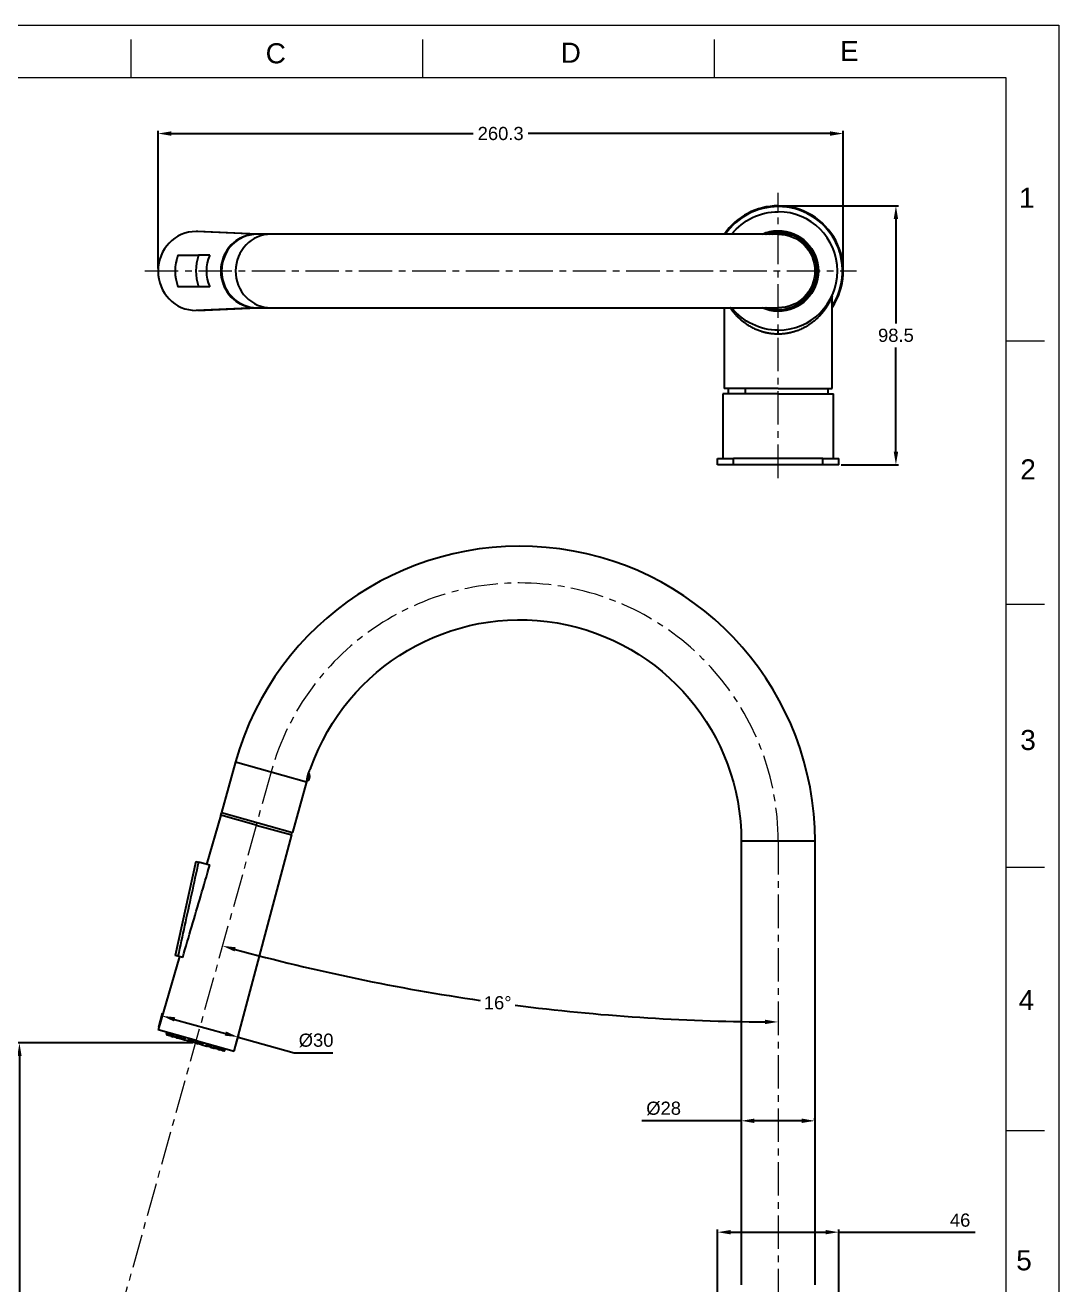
# Model space of a CAD drawing. Header units: millimetres. Extents: x 5775 to 7118, y 2756 to 3596.
# Drawn here: x 5975.9 to 6368.6, y 3117.5 to 3596.2 of the extents above; entities that cross this region are included whole.
import ezdxf

# ---------------------------------------------------------------- set-up
doc = ezdxf.new("R2010")
doc.units = ezdxf.units.MM
doc.linetypes.add('CENTERX2', pattern=[20.32, 12.7, -2.54, 2.54, -2.54])
for name, color, linetype, lineweight in [('CENTER', 1, 'CENTERX2', 15), ('DIM', 3, 'Continuous', 9), ('FORM', 7, 'Continuous', 13)]:
    doc.layers.add(name, color=color, linetype=linetype, lineweight=lineweight)
doc.styles.get("Standard").update_dxf_attribs({"font": 'arial.ttf'})
doc.dimstyles.new('사본 Standard', dxfattribs={"dimtxt": 3, "dimasz": 3, "dimexe": 1, "dimexo": 1, "dimgap": 0.8, "dimtad": 1, "dimdec": 1, "dimdsep": 46, "dimtxsty": 'Standard', "dimcen": 0.09, "dimclrd": 3, "dimclre": 3, "dimclrt": 4, "dimadec": 0, "dimazin": 0, "dimtfac": 1, "dimtdec": 1, "dimtmove": 0, "dimatfit": 3, "dimfxl": 1.25, "dimtolj": 1, "dimtzin": 0, "dimarcsym": 1})
doc.dimstyles.new('사본(2) Standard', dxfattribs={"dimtxt": 3, "dimasz": 3, "dimexe": 1, "dimexo": 1, "dimgap": 0.8, "dimtad": 1, "dimtih": 1, "dimtoh": 1, "dimdec": 1, "dimdsep": 46, "dimtxsty": 'Standard', "dimcen": 0.09, "dimclrd": 3, "dimclre": 3, "dimclrt": 4, "dimadec": 0, "dimazin": 0, "dimtfac": 1, "dimtdec": 1, "dimtmove": 0, "dimatfit": 3, "dimfxl": 1.25, "dimtolj": 1, "dimtzin": 0, "dimarcsym": 1})

# ---------------------------------------------------------------- blocks, each defined once
blk = doc.blocks.new('*D36')
at = {"layer": 'DIM', "color": 3, "linetype": 'ByBlock', "lineweight": -2, "transparency": 16777216}
for p, q in [((6238.93, 3112.09), (6238.93, 3138.49)), ((6243.93, 3137.49), (6279.93, 3137.49)), ((6284.93, 3112.49), (6284.93, 3138.49)), ((6284.93, 3137.49), (6336.75, 3137.49))]:
    blk.add_line(p, q, dxfattribs=at)
at = {"layer": 'DIM', "color": 3, "transparency": 16777216}
for points in [[(6243.93, 3138.32), (6243.93, 3136.65), (6238.93, 3137.49)], [(6279.93, 3138.32), (6279.93, 3136.65), (6284.93, 3137.49)]]:
    blk.add_solid(points, dxfattribs=at)
at = {"layer": 'DIM', "color": 4, "transparency": 16777216, "insert": (6331.07, 3142.04), "char_height": 5, "attachment_point": 5}
blk.add_mtext('\\A1;46', dxfattribs=at)
blk = doc.blocks.new('*D40')
at = {"layer": 'DIM', "color": 3, "linetype": 'ByBlock', "lineweight": -2, "transparency": 16777216}
for p, q in [((6039.54, 3209.39), (5972.7, 3209.39)), ((5973.7, 3204.39), (5973.7, 3104.09)), ((5973.7, 2994.69), (5973.7, 3094.99)), ((6236.48, 2989.69), (5972.7, 2989.69))]:
    blk.add_line(p, q, dxfattribs=at)
at = {"layer": 'DIM', "color": 3, "transparency": 16777216}
for points in [[(5972.86, 3204.39), (5974.53, 3204.39), (5973.7, 3209.39)], [(5972.86, 2994.69), (5974.53, 2994.69), (5973.7, 2989.69)]]:
    blk.add_solid(points, dxfattribs=at)
at = {"layer": 'DIM', "color": 4, "transparency": 16777216, "insert": (5973.7, 3099.54), "char_height": 5, "attachment_point": 5}
blk.add_mtext('\\A1;219.7', dxfattribs=at)
blk = doc.blocks.new('*D44')
at = {"layer": 'DIM', "color": 3, "linetype": 'ByBlock', "lineweight": -2, "transparency": 16777216}
for p, q in [((6262.93, 3527.51), (6307.68, 3527.51)), ((6306.68, 3522.51), (6306.68, 3482.84)), ((6306.68, 3434.06), (6306.68, 3473.74)), ((6285.93, 3429.06), (6307.68, 3429.06))]:
    blk.add_line(p, q, dxfattribs=at)
at = {"layer": 'DIM', "color": 3, "transparency": 16777216}
for points in [[(6305.85, 3522.51), (6307.52, 3522.51), (6306.68, 3527.51)], [(6305.85, 3434.06), (6307.52, 3434.06), (6306.68, 3429.06)]]:
    blk.add_solid(points, dxfattribs=at)
at = {"layer": 'DIM', "color": 4, "transparency": 16777216, "insert": (6306.68, 3478.29), "char_height": 5, "attachment_point": 5}
blk.add_mtext('\\A1;98.5', dxfattribs=at)
blk = doc.blocks.new('*D52')
at = {"layer": 'DIM', "color": 3, "linetype": 'ByBlock', "lineweight": -2, "transparency": 16777216}
for start, end in [(254.76762, 261.70981), (262.69233, 269.6351)]:
    blk.add_arc((6261.93, 4002.47), 785.09, start, end, dxfattribs=at)
at = {"layer": 'DIM', "color": 3, "transparency": 16777216}
for points in [[(6055.44, 3244.16), (6055.88, 3245.77), (6050.84, 3246.29)], [(6256.94, 3218.23), (6256.93, 3216.56), (6261.93, 3217.38)]]:
    blk.add_solid(points, dxfattribs=at)
at = {"layer": 'DIM', "color": 4, "transparency": 16777216, "insert": (6155.4, 3224.64), "char_height": 5, "attachment_point": 5}
blk.add_mtext('\\A1;16°', dxfattribs=at)
blk = doc.blocks.new('*D55')
at = {"layer": 'DIM', "color": 3, "linetype": 'ByBlock', "lineweight": -2, "transparency": 16777216}
for p, q in [((6247.93, 3179.81), (6210.13, 3179.81)), ((6270.93, 3179.81), (6252.93, 3179.81)), ((6275.93, 3180.15), (6275.93, 3180.81))]:
    blk.add_line(p, q, dxfattribs=at)
at = {"layer": 'DIM', "color": 3, "transparency": 16777216}
for points in [[(6252.93, 3180.65), (6252.93, 3178.98), (6247.93, 3179.81)], [(6270.93, 3180.65), (6270.93, 3178.98), (6275.93, 3179.81)]]:
    blk.add_solid(points, dxfattribs=at)
at = {"layer": 'DIM', "color": 4, "transparency": 16777216, "insert": (6218.43, 3188.67), "char_height": 5, "attachment_point": 5}
blk.add_mtext('\\A1;\\P%%C28', dxfattribs=at)
blk = doc.blocks.new('*D57')
at = {"layer": 'DIM', "color": 3, "linetype": 'ByBlock', "lineweight": -2, "transparency": 16777216}
for p, q in [((6026.63, 3215.35), (6028.11, 3220.66)), ((6032.66, 3218.35), (6051.93, 3212.98)), ((6055.53, 3207.28), (6057.01, 3212.59)), ((6056.74, 3211.63), (6078.11, 3205.66)), ((6078.11, 3205.66), (6092.7, 3205.66))]:
    blk.add_line(p, q, dxfattribs=at)
at = {"layer": 'DIM', "color": 3, "transparency": 16777216}
for points in [[(6032.89, 3219.16), (6032.44, 3217.55), (6027.85, 3219.7)], [(6052.15, 3213.78), (6051.7, 3212.17), (6056.74, 3211.63)]]:
    blk.add_solid(points, dxfattribs=at)
at = {"layer": 'DIM', "color": 4, "transparency": 16777216, "insert": (6086.41, 3210.36), "char_height": 5, "attachment_point": 5}
blk.add_mtext('\\A1;%%C30', dxfattribs=at)
blk = doc.blocks.new('*D58')
at = {"layer": 'DIM', "color": 3, "linetype": 'ByBlock', "lineweight": -2, "transparency": 16777216}
for p, q in [((6026.36, 3503.76), (6026.36, 3555.98)), ((6031.36, 3554.98), (6146.05, 3554.98)), ((6281.68, 3554.98), (6167, 3554.98)), ((6286.68, 3503.76), (6286.68, 3555.98))]:
    blk.add_line(p, q, dxfattribs=at)
at = {"layer": 'DIM', "color": 3, "transparency": 16777216}
for points in [[(6031.36, 3555.82), (6031.36, 3554.15), (6026.36, 3554.98)], [(6281.68, 3555.82), (6281.68, 3554.15), (6286.68, 3554.98)]]:
    blk.add_solid(points, dxfattribs=at)
at = {"layer": 'DIM', "color": 4, "transparency": 16777216, "insert": (6156.52, 3554.98), "char_height": 5, "attachment_point": 5}
blk.add_mtext('\\A1;260.3', dxfattribs=at)

msp = doc.modelspace()

# ---------------------------------------------------------------- linework, layer by layer
at = {"extrusion": (-1, -2.22045e-16, 0)}
for p, q in [((6261.93, 3527.51), (6261.93, 3527.21)), ((6063.67, 3516.76), (6040.81, 3517.76)), ((6063.95, 3516.76), (6041.42, 3517.75)), ((6069.31, 3516.76), (6063.93, 3516.76)), ((6261.93, 3516.76), (6069.31, 3516.76)), ((6261.93, 3517.56), (6261.93, 3518.06)), ((6261.93, 3517.01), (6261.93, 3517.41)), ((6046, 3508.76), (6041.73, 3508.76)), ((6276.64, 3501.1), (6276.64, 3504.42)), ((6284.35, 3505.51), (6284.27, 3505.51)), ((6284.35, 3504.7), (6284.35, 3505.51)), ((6050.23, 3502.76), (6050.45, 3502.76)), ((6050.5, 3502.76), (6050.45, 3502.76)), ((6284.27, 3500.01), (6284.35, 3500.01)), ((6284.3, 3500.34), (6284.35, 3500.34)), ((6284.35, 3500.34), (6284.35, 3500.83)), ((6284.35, 3500.01), (6284.35, 3500.34)), ((6046, 3496.76), (6041.73, 3496.76)), ((6282.43, 3458.06), (6282.43, 3493.2)), ((6063.67, 3488.76), (6040.81, 3487.76)), ((6041.42, 3487.78), (6063.95, 3488.76)), ((6063.93, 3488.76), (6069.31, 3488.76)), ((6069.31, 3488.76), (6261.93, 3488.76)), ((6241.43, 3488.76), (6241.43, 3458.06)), ((6261.93, 3487.96), (6261.93, 3487.46)), ((6261.93, 3478.76), (6261.93, 3480.26)), ((6261.93, 3456.06), (6240.93, 3456.06)), ((6240.93, 3456.06), (6240.93, 3431.46)), ((6261.93, 3458.06), (6241.43, 3458.06)), ((6261.93, 3458.06), (6282.43, 3458.06)), ((6261.93, 3456.06), (6282.93, 3456.06)), ((6282.93, 3431.46), (6282.93, 3456.06)), ((6238.93, 3431.46), (6244.93, 3431.46)), ((6238.93, 3429.06), (6238.93, 3431.46)), ((6244.93, 3429.06), (6238.93, 3429.06)), ((6278.93, 3431.46), (6244.93, 3431.46)), ((6244.93, 3429.06), (6244.93, 3431.46)), ((6278.93, 3429.06), (6244.93, 3429.06)), ((6278.93, 3431.46), (6284.93, 3431.46)), ((6278.93, 3429.06), (6278.93, 3431.46)), ((6284.93, 3429.06), (6278.93, 3429.06)), ((6284.93, 3429.06), (6284.93, 3431.46)), ((6055.83, 3316.22), (6050.45, 3296.95)), ((6055.83, 3316.22), (6082.8, 3308.69)), ((6082.8, 3308.69), (6077.42, 3289.42)), ((6082.96, 3309.37), (6083.37, 3309.25)), ((6083.37, 3309.25), (6083.74, 3310.58)), ((6083.74, 3309.46), (6084.06, 3310.61)), ((6050.18, 3295.99), (6044.72, 3277.27)), ((6063.67, 3292.22), (6050.18, 3295.99)), ((6050.23, 3295.98), (6050.5, 3296.94)), ((6050.45, 3296.95), (6077.42, 3289.42)), ((6063.67, 3292.22), (6077.15, 3288.46)), ((6077.1, 3288.47), (6077.37, 3289.44)), ((6055.26, 3206.32), (6077.15, 3288.46)), ((6247.93, 3286.07), (6247.93, 3117.49)), ((6275.93, 3286.07), (6247.93, 3286.07)), ((6275.93, 3286.07), (6275.93, 3117.49)), ((6040.76, 3278.37), (6032.82, 3242.69)), ((6040.76, 3278.37), (6041.73, 3278.1)), ((6046, 3276.91), (6041.73, 3278.1)), ((6034.49, 3242.23), (6026.36, 3214.39)), ((6033.92, 3242.39), (6032.82, 3242.69)), ((6035.73, 3241.88), (6033.92, 3242.39)), ((6040.81, 3210.35), (6026.36, 3214.39)), ((6029.69, 3213.46), (6029.5, 3212.79)), ((6030.11, 3212.62), (6029.5, 3212.79)), ((6030.32, 3212.25), (6029.71, 3212.42)), ((6030.3, 3213.29), (6030.11, 3212.62)), ((6031.47, 3212.24), (6030.11, 3212.62)), ((6031.29, 3211.98), (6030.32, 3212.25)), ((6031.29, 3211.98), (6031.76, 3211.84)), ((6031.65, 3212.91), (6031.47, 3212.24)), ((6031.47, 3212.24), (6031.86, 3212.13)), ((6032.05, 3212.8), (6031.86, 3212.13)), ((6033.53, 3211.66), (6031.86, 3212.13)), ((6033.71, 3212.34), (6033.53, 3211.66)), ((6033.89, 3211.56), (6034.08, 3212.24)), ((6034.74, 3212.05), (6034.56, 3211.37)), ((6033.26, 3211.42), (6032.07, 3211.76)), ((6033.26, 3211.42), (6033.52, 3211.35)), ((6034.76, 3211), (6033.52, 3211.35)), ((6033.53, 3211.66), (6033.89, 3211.56)), ((6036.44, 3210.85), (6034.56, 3211.37)), ((6036.11, 3210.63), (6034.76, 3211)), ((6036.11, 3210.63), (6036.21, 3210.6)), ((6038.06, 3210.08), (6036.21, 3210.6)), ((6036.63, 3211.52), (6036.44, 3210.85)), ((6036.44, 3210.85), (6036.58, 3210.81)), ((6036.58, 3210.81), (6036.77, 3211.48)), ((6038.04, 3211.13), (6037.86, 3210.45)), ((6039.86, 3209.89), (6037.86, 3210.45)), ((6039.5, 3209.68), (6038.06, 3210.08)), ((6039.5, 3209.68), (6039.51, 3209.68)), ((6040.54, 3209.39), (6039.51, 3209.68)), ((6040.05, 3210.57), (6039.86, 3209.89)), ((6039.86, 3209.89), (6039.88, 3209.89)), ((6039.88, 3209.89), (6040.07, 3210.56)), ((6040.81, 3210.35), (6040.54, 3209.39)), ((6040.54, 3209.39), (6041.58, 3209.1)), ((6040.81, 3210.35), (6055.26, 3206.32)), ((6041.56, 3210.15), (6041.37, 3209.47)), ((6041.37, 3209.47), (6041.38, 3209.47)), ((6041.38, 3209.47), (6041.57, 3210.14)), ((6043.39, 3208.91), (6041.38, 3209.47)), ((6041.58, 3209.1), (6041.59, 3209.1)), ((6043.02, 3208.7), (6041.59, 3209.1)), ((6043.02, 3208.7), (6044.88, 3208.18)), ((6043.39, 3208.91), (6043.58, 3209.58)), ((6044.86, 3209.23), (6044.67, 3208.55)), ((6044.67, 3208.55), (6044.8, 3208.51)), ((6044.8, 3208.51), (6044.99, 3209.19)), ((6046.69, 3207.99), (6044.8, 3208.51)), ((6044.88, 3208.18), (6044.97, 3208.15)), ((6046.32, 3207.78), (6044.97, 3208.15)), ((6046.32, 3207.78), (6047.57, 3207.43)), ((6046.69, 3207.99), (6046.88, 3208.66)), ((6047.55, 3208.47), (6047.36, 3207.8)), ((6047.36, 3207.8), (6047.72, 3207.7)), ((6047.57, 3207.43), (6047.83, 3207.36)), ((6047.72, 3207.7), (6047.91, 3208.37)), ((6049.38, 3207.24), (6047.72, 3207.7)), ((6049.01, 3207.03), (6047.83, 3207.36)), ((6049.38, 3207.24), (6049.57, 3207.91)), ((6049.38, 3207.24), (6049.78, 3207.12)), ((6049.78, 3207.12), (6049.97, 3207.8)), ((6051.14, 3206.75), (6051.33, 3207.42)), ((6051.75, 3206.57), (6051.94, 3207.25)), ((6049.32, 3206.94), (6049.8, 3206.81)), ((6051.14, 3206.75), (6049.78, 3207.12)), ((6050.77, 3206.54), (6049.8, 3206.81)), ((6050.77, 3206.54), (6051.38, 3206.37)), ((6051.14, 3206.75), (6051.75, 3206.57))]:
    msp.add_line(p, q, dxfattribs=at)
for centre, radius, start, end in [((6261.93, 3502.76), 24.75, 90, 145.5525), ((6261.93, 3502.76), 24.45, 90, 145.0687), ((6261.93, 3502.76), 24.75, 325.9238, 90), ((6261.93, 3502.76), 24.45, 326.9784, 90), ((6261.93, 3502.76), 22.5, 270, 90), ((6261.93, 3502.76), 14.65, 2.505, 90), ((6262.58, 3502.5), 14.25, 83.209, 90.4683), ((6261.93, 3502.76), 14.65, 270, 357.495), ((6261.42, 3457.2), 18.51, 177.3377, 183.5319), ((6262.44, 3457.2), 18.51, 356.4681, 2.6623), ((6163.82, 3286.07), 112.12, 0, 164.4027), ((6163.82, 3286.07), 84.12, 164.0621, 164.4027), ((6083.45, 3309.54), 0.3, 254.4027, 344.4027), ((6083.77, 3310.69), 0.3, 344.4027, 15.2225), ((6029.79, 3212.71), 0.3, 164.4027, 254.4027), ((6030.4, 3212.53), 0.3, 164.4027, 254.4027), ((6032.15, 3212.04), 0.3, 164.4027, 254.4027), ((6031.84, 3212.13), 0.3, 254.4027, 287.008), ((6033.6, 3211.64), 0.3, 254.4027, 344.4027), ((6034.84, 3211.29), 0.3, 164.4027, 254.4027), ((6036.29, 3210.89), 0.3, 254.4027, 344.4027), ((6038.14, 3210.37), 0.3, 164.4027, 254.4027), ((6039.59, 3209.97), 0.3, 254.4027, 344.4027), ((6041.66, 3209.39), 0.3, 164.4027, 254.4027), ((6043.1, 3208.99), 0.3, 254.4027, 344.4027), ((6044.96, 3208.47), 0.3, 164.4027, 254.4027), ((6046.4, 3208.07), 0.3, 254.4027, 344.4027), ((6047.65, 3207.72), 0.3, 164.4027, 254.4027), ((6049.09, 3207.32), 0.3, 254.4027, 344.4027), ((6049.4, 3207.23), 0.3, 221.7974, 254.4027), ((6050.85, 3206.83), 0.3, 254.4027, 344.4027), ((6051.46, 3206.66), 0.3, 254.4027, 344.4027)]:
    msp.add_arc(centre, radius, start, end)
at = {"extrusion": (0, 0, -1)}
for centre, radius, start, end in [((-6261.93, 3502.76), 22.5, 38.4778, 90), ((-6261.93, 3502.76), 15.3, 66.2091, 90), ((-6261.93, 3502.76), 14.8, 71.0747, 90), ((-6261.93, 3502.76), 14.65, 72.8663, 90), ((-6261.93, 3509.26), 8.25, 65.3792, 76.5651), ((-6261.93, 3509.26), 7.75, 75.4059, 90), ((-6261.93, 3502.76), 15.3, 90, 270), ((-6261.93, 3502.76), 14.8, 90, 270), ((-6261.93, 3509.26), 7.75, 90, 111.5831), ((-6261.93, 3502.76), 14, 90, 180), ((-6261.93, 3509.26), 8.25, 103.4348, 126.9699), ((-6261.93, 3502.76), 14, 180, 270), ((-6261.93, 3502.76), 22.5, 270, 321.5222), ((-6261.93, 3502.76), 15.3, 270, 293.7909), ((-6261.93, 3502.76), 14.8, 270, 288.9253), ((-6261.93, 3502.76), 14.65, 270, 287.1337), ((-6163.82, 3286.07), 84.12, 19.3462, 180)]:
    msp.add_arc(centre, radius, start, end, dxfattribs=at)
for centre, major_axis, ratio, start_param, end_param in [((6040.81, 3502.76), (0, -15), 0.963175, 3.141593, 6.283185), ((6040.81, 3502.76), (0, 15), 0.963175, 6.241019, 6.283185), ((6063.67, 3502.76), (0, -14), 0.963175, 3.141593, 6.283185), ((6063.67, 3502.76), (0, 13.95), 0.963175, 0.170235, 1.570796), ((6063.93, 3502.76), (0, 14), 0.963175, 0, 1.570796), ((6063.93, 3502.76), (0, 13.95), 0.963175, 0, 1.570796), ((6069.31, 3502.76), (0, 14), 0.963175, 0, 1.570796), ((6048.61, 3502.76), (0, -16.39), 0.963175, 4.337636, 5.087142), ((6058.42, 3502.76), (0, 18.34), 0.963175, 1.237558, 1.904035), ((6058.42, 3502.76), (0, 14.23), 0.963175, 1.135519, 2.006074), ((6063.67, 3502.76), (0, -13.95), 0.963175, 4.712389, 6.11295), ((6063.93, 3502.76), (0, 14), 0.963175, 1.570796, 3.141593), ((6063.93, 3502.76), (0, -13.95), 0.963175, 4.712389, 6.091794), ((6069.31, 3502.76), (0, 14), 0.963175, 1.570796, 3.141593), ((6261.6, 3457.2), (0, 18.51), 0.66106, 1.52433, 1.632439), ((6083.77, 3310.69), (0.289, 0.079), 0.353543, 4.504517, 6.283185), ((6083.77, 3310.69), (0.289, -0.081), 0.402816, 4.712393, 6.283185), ((6031.37, 3212.26), (0.081, 0.289), 0.34202, 3.141593, 4.712389), ((6033.34, 3211.71), (0.081, 0.289), 0.642788, 3.141593, 4.712389), ((6036.19, 3210.92), (0.081, 0.289), 0.866025, 3.141593, 4.712389), ((6039.58, 3209.97), (0.081, 0.289), 0.984808, 3.141593, 4.712389), ((6041.67, 3209.39), (-0.081, -0.289), 0.984808, 4.712389, 6.283185), ((6045.05, 3208.44), (-0.081, -0.289), 0.866025, 4.712389, 6.283185), ((6047.91, 3207.65), (-0.081, -0.289), 0.642788, 4.712389, 6.283185), ((6049.88, 3207.1), (-0.081, -0.289), 0.34202, 4.712389, 6.283185)]:
    msp.add_ellipse(centre, major_axis=major_axis, ratio=ratio, start_param=start_param, end_param=end_param)
for points in [[(6033.92, 3508.76), (6034.75, 3508.76), (6036.44, 3508.76), (6039.05, 3508.76), (6040.83, 3508.76), (6041.73, 3508.76)], [(6276.58, 3501.92), (6276.58, 3501.96), (6276.58, 3502.02), (6276.57, 3502.09), (6276.57, 3502.12)], [(6041.73, 3496.76), (6040.83, 3496.76), (6039.05, 3496.76), (6036.44, 3496.76), (6034.75, 3496.76), (6033.92, 3496.76)], [(6041.73, 3278.1), (6040.83, 3273.99), (6039.05, 3265.87), (6036.44, 3253.96), (6034.75, 3246.22), (6033.92, 3242.39)], [(6035.73, 3241.88), (6036.88, 3245.81), (6039.18, 3253.65), (6042.6, 3265.32), (6044.87, 3273.06), (6046, 3276.91)]]:
    msp.add_open_spline(points, degree=3)
for points, knots in [([(6276.62, 3504.57), (6276.62, 3504.58), (6276.62, 3504.6), (6276.61, 3504.66), (6276.61, 3504.71), (6276.6, 3504.78), (6276.59, 3504.8), (6276.59, 3504.83), (6276.59, 3504.85), (6276.58, 3504.87), (6276.58, 3504.88), (6276.58, 3504.93), (6276.57, 3504.96), (6276.56, 3505.03), (6276.56, 3505.06), (6276.55, 3505.09), (6276.55, 3505.1), (6276.55, 3505.11), (6276.55, 3505.11), (6276.54, 3505.13), (6276.54, 3505.14), (6276.54, 3505.16), (6276.54, 3505.17), (6276.54, 3505.18), (6276.54, 3505.18), (6276.54, 3505.18)], [0, 0, 0, 0, 0.036302, 0.036302, 0.181801, 0.181801, 0.25455, 0.25455, 0.290925, 0.290925, 0.3273, 0.3273, 0.472799, 0.472799, 0.618298, 0.618298, 0.654673, 0.654673, 0.691047, 0.691047, 0.763797, 0.763797, 0.909296, 0.909296, 1, 1, 1, 1]), ([(6276.79, 3504.74), (6276.79, 3504.75), (6276.78, 3504.77), (6276.76, 3504.79), (6276.75, 3504.8), (6276.73, 3504.82), (6276.72, 3504.82), (6276.71, 3504.82), (6276.71, 3504.82), (6276.71, 3504.82), (6276.7, 3504.81), (6276.7, 3504.81), (6276.7, 3504.81), (6276.69, 3504.81), (6276.69, 3504.81), (6276.69, 3504.81), (6276.68, 3504.8), (6276.68, 3504.8), (6276.67, 3504.8), (6276.67, 3504.79), (6276.66, 3504.78), (6276.65, 3504.78), (6276.65, 3504.77), (6276.64, 3504.76), (6276.64, 3504.75)], [0, 0, 0, 0, 0.110423, 0.198055, 0.30172, 0.421052, 0.555629, 0.563609, 0.573903, 0.586508, 0.601416, 0.61862, 0.638111, 0.659881, 0.683918, 0.710212, 0.738749, 0.769515, 0.802495, 0.837673, 0.875032, 0.914553, 0.956216, 1, 1, 1, 1]), ([(6276.57, 3502.12), (6276.58, 3502.23), (6276.58, 3502.33), (6276.58, 3502.55), (6276.58, 3502.65), (6276.58, 3502.79), (6276.58, 3502.82), (6276.58, 3502.87), (6276.58, 3502.95), (6276.58, 3503.03), (6276.58, 3503.2), (6276.58, 3503.3), (6276.57, 3503.4)], [0, 0, 0, 0, 0.25, 0.25, 0.5, 0.5, 0.5625, 0.5625, 0.625, 0.75, 0.75, 1, 1, 1, 1]), ([(6276.57, 3500.53), (6276.57, 3500.53), (6276.57, 3500.54), (6276.57, 3500.54), (6276.57, 3500.56), (6276.57, 3500.58), (6276.57, 3500.6), (6276.58, 3500.6), (6276.58, 3500.61), (6276.58, 3500.61), (6276.58, 3500.63), (6276.58, 3500.64), (6276.59, 3500.67), (6276.59, 3500.7), (6276.6, 3500.76), (6276.6, 3500.79), (6276.61, 3500.86), (6276.62, 3500.9), (6276.62, 3500.97), (6276.63, 3500.99), (6276.63, 3501.03), (6276.64, 3501.06), (6276.64, 3501.08)], [0, 0, 0, 0, 0.021112, 0.160953, 0.160953, 0.300794, 0.300794, 0.335755, 0.335755, 0.370715, 0.370715, 0.440635, 0.440635, 0.580477, 0.580477, 0.720318, 0.720318, 0.860159, 0.860159, 0.930079, 0.930079, 1, 1, 1, 1]), ([(6276.61, 3502.63), (6276.61, 3502.62), (6276.61, 3502.53), (6276.6, 3502.45), (6276.6, 3502.33), (6276.6, 3502.29), (6276.6, 3502.22), (6276.59, 3502.18), (6276.59, 3502.07), (6276.59, 3501.99), (6276.58, 3501.92)], [0, 0, 0, 0, 0.037227, 0.358151, 0.358151, 0.518614, 0.518614, 0.679076, 0.679076, 1, 1, 1, 1]), ([(6276.64, 3501.08), (6276.63, 3501.21), (6276.61, 3501.34), (6276.6, 3501.55), (6276.6, 3501.63), (6276.59, 3501.77), (6276.59, 3501.85), (6276.58, 3501.92)], [0, 0, 0, 0, 0.5, 0.5, 0.75, 0.75, 1, 1, 1, 1]), ([(6282.43, 3493.17), (6282.43, 3493.17), (6282.43, 3493.17), (6282.42, 3493.14), (6282.38, 3493.04), (6282.32, 3492.89), (6282.24, 3492.72), (6282.16, 3492.52), (6282.06, 3492.3), (6281.94, 3492.03), (6281.79, 3491.71), (6281.61, 3491.35), (6281.4, 3490.94), (6281.21, 3490.59), (6281.06, 3490.33), (6280.97, 3490.16), (6280.87, 3489.99), (6280.76, 3489.8), (6280.64, 3489.6), (6280.5, 3489.39), (6280.36, 3489.17), (6280.21, 3488.93), (6280.04, 3488.68), (6279.87, 3488.42), (6279.71, 3488.19), (6279.57, 3488), (6279.46, 3487.85), (6279.34, 3487.7), (6279.23, 3487.55), (6279.11, 3487.4), (6278.99, 3487.25), (6278.87, 3487.09), (6278.75, 3486.94), (6278.62, 3486.79), (6278.51, 3486.65), (6278.39, 3486.51), (6278.29, 3486.39), (6278.18, 3486.26), (6278.07, 3486.14), (6277.95, 3486.02), (6277.84, 3485.89), (6277.73, 3485.77), (6277.61, 3485.65), (6277.49, 3485.52), (6277.37, 3485.4), (6277.25, 3485.28), (6277.13, 3485.16), (6276.96, 3484.98), (6276.73, 3484.76), (6276.44, 3484.49), (6276.15, 3484.23), (6275.86, 3483.98), (6275.56, 3483.74), (6275.27, 3483.5), (6274.98, 3483.27), (6274.68, 3483.04), (6274.39, 3482.83), (6274.09, 3482.62), (6273.8, 3482.42), (6273.5, 3482.22), (6273.05, 3481.93), (6272.43, 3481.56), (6271.61, 3481.12), (6270.79, 3480.72), (6269.96, 3480.36), (6269.12, 3480.03), (6268.52, 3479.83), (6268.17, 3479.71), (6268.06, 3479.68), (6267.95, 3479.65), (6267.84, 3479.62), (6267.74, 3479.59), (6267.63, 3479.55), (6267.52, 3479.52), (6267.42, 3479.5), (6267.31, 3479.47), (6267.2, 3479.44), (6267.09, 3479.41), (6266.98, 3479.38), (6266.88, 3479.36), (6266.77, 3479.33), (6266.66, 3479.3), (6266.55, 3479.28), (6266.44, 3479.26), (6266.33, 3479.23), (6266.23, 3479.21), (6266.12, 3479.19), (6266.01, 3479.16), (6265.9, 3479.14), (6265.79, 3479.12), (6265.68, 3479.1), (6265.57, 3479.08), (6265.46, 3479.06), (6265.35, 3479.05), (6265.24, 3479.03), (6265.13, 3479.01), (6265.02, 3478.99), (6264.91, 3478.98), (6264.8, 3478.96), (6264.69, 3478.95), (6264.58, 3478.93), (6264.47, 3478.92), (6264.36, 3478.91), (6264.25, 3478.89), (6264.14, 3478.88), (6264.03, 3478.87), (6263.92, 3478.86), (6263.81, 3478.85), (6263.7, 3478.84), (6263.59, 3478.83), (6263.48, 3478.82), (6263.37, 3478.81), (6263.26, 3478.81), (6263.15, 3478.8), (6263.04, 3478.79), (6262.93, 3478.79), (6262.82, 3478.78), (6262.71, 3478.78), (6262.6, 3478.77), (6262.49, 3478.77), (6262.38, 3478.77), (6262.27, 3478.77), (6262.16, 3478.77), (6262.04, 3478.76), (6261.97, 3478.76), (6261.93, 3478.76)], [0, 0, 0, 0, 0.004736, 0.024105, 0.043877, 0.064177, 0.079858, 0.096239, 0.113359, 0.131249, 0.151084, 0.172499, 0.195517, 0.220154, 0.228041, 0.236459, 0.24541, 0.254894, 0.264911, 0.275461, 0.286544, 0.298161, 0.310312, 0.322997, 0.336216, 0.343566, 0.350916, 0.358267, 0.365618, 0.37297, 0.380322, 0.387674, 0.395027, 0.40238, 0.409734, 0.415815, 0.421899, 0.427986, 0.434076, 0.440169, 0.446266, 0.452366, 0.458469, 0.464576, 0.470686, 0.476799, 0.482916, 0.489036, 0.502956, 0.516636, 0.530078, 0.543281, 0.556247, 0.568976, 0.581469, 0.593726, 0.605749, 0.617539, 0.629095, 0.64042, 0.651514, 0.680873, 0.709533, 0.737519, 0.764856, 0.791572, 0.817697, 0.820951, 0.824199, 0.827442, 0.83068, 0.833913, 0.837141, 0.840364, 0.843582, 0.846795, 0.850003, 0.853207, 0.856406, 0.859601, 0.862791, 0.865977, 0.869158, 0.872336, 0.875509, 0.878679, 0.881844, 0.885005, 0.888163, 0.891317, 0.894467, 0.897614, 0.900757, 0.903897, 0.907034, 0.910167, 0.913297, 0.916424, 0.919548, 0.92267, 0.925788, 0.928904, 0.932017, 0.935127, 0.938235, 0.941341, 0.944444, 0.947545, 0.950643, 0.95374, 0.956835, 0.959928, 0.963019, 0.966108, 0.969196, 0.972282, 0.975366, 0.978449, 0.981531, 0.984612, 0.987692, 0.99077, 0.993848, 0.996924, 1, 1, 1, 1]), ([(6282.43, 3493.16), (6282.43, 3493.25), (6282.45, 3493.44), (6282.5, 3493.64), (6282.55, 3493.74), (6282.55, 3493.75)], [0, 0, 0, 0, 0.454143, 0.936101, 1, 1, 1, 1]), ([(6261.93, 3478.76), (6261.91, 3478.76), (6261.87, 3478.76), (6261.82, 3478.76), (6261.76, 3478.77), (6261.7, 3478.77), (6261.64, 3478.77), (6261.58, 3478.77), (6261.52, 3478.77), (6261.46, 3478.77), (6261.4, 3478.77), (6261.34, 3478.77), (6261.28, 3478.77), (6261.22, 3478.78), (6261.16, 3478.78), (6261.1, 3478.78), (6261.04, 3478.78), (6260.98, 3478.79), (6260.92, 3478.79), (6260.86, 3478.79), (6260.8, 3478.8), (6260.74, 3478.8), (6260.68, 3478.8), (6260.62, 3478.81), (6260.56, 3478.81), (6260.5, 3478.81), (6260.44, 3478.82), (6260.38, 3478.82), (6260.32, 3478.83), (6260.26, 3478.83), (6260.2, 3478.84), (6260.14, 3478.84), (6260.08, 3478.85), (6260.02, 3478.85), (6259.97, 3478.86), (6259.91, 3478.86), (6259.85, 3478.87), (6259.79, 3478.88), (6259.73, 3478.88), (6259.67, 3478.89), (6259.61, 3478.89), (6259.55, 3478.9), (6259.49, 3478.91), (6259.43, 3478.92), (6259.37, 3478.92), (6259.31, 3478.93), (6259.25, 3478.94), (6259.19, 3478.95), (6259.13, 3478.95), (6259.07, 3478.96), (6259.01, 3478.97), (6258.95, 3478.98), (6258.89, 3478.99), (6258.83, 3479), (6258.77, 3479), (6258.72, 3479.01), (6258.66, 3479.02), (6258.6, 3479.03), (6258.54, 3479.04), (6258.48, 3479.05), (6258.42, 3479.06), (6258.36, 3479.07), (6258.3, 3479.08), (6258.24, 3479.09), (6258.18, 3479.1), (6258.12, 3479.11), (6258.06, 3479.13), (6258.01, 3479.14), (6257.95, 3479.15), (6257.89, 3479.16), (6257.83, 3479.17), (6257.77, 3479.18), (6257.71, 3479.2), (6257.65, 3479.21), (6257.59, 3479.22), (6257.53, 3479.23), (6257.47, 3479.25), (6257.42, 3479.26), (6257.36, 3479.27), (6257.3, 3479.28), (6257.24, 3479.3), (6257.18, 3479.31), (6257.12, 3479.33), (6257.06, 3479.34), (6257.01, 3479.35), (6256.95, 3479.37), (6256.89, 3479.38), (6256.83, 3479.4), (6256.77, 3479.41), (6256.71, 3479.43), (6256.65, 3479.44), (6256.6, 3479.46), (6256.54, 3479.47), (6256.48, 3479.49), (6256.42, 3479.5), (6256.36, 3479.52), (6256.31, 3479.54), (6256.25, 3479.55), (6256.19, 3479.57), (6256.13, 3479.59), (6256.07, 3479.6), (6256.01, 3479.62), (6255.96, 3479.64), (6255.9, 3479.65), (6255.84, 3479.67), (6255.78, 3479.69), (6255.73, 3479.71), (6255.67, 3479.73), (6255.39, 3479.81), (6254.89, 3479.98), (6254.17, 3480.25), (6253.46, 3480.55), (6252.76, 3480.88), (6252.06, 3481.23), (6251.37, 3481.61), (6250.59, 3482.08), (6249.71, 3482.66), (6248.75, 3483.37), (6247.8, 3484.15), (6247.08, 3484.81), (6246.58, 3485.31), (6246.27, 3485.64), (6245.94, 3485.99), (6245.61, 3486.36), (6245.34, 3486.67), (6245.13, 3486.92), (6244.99, 3487.1), (6244.85, 3487.28), (6244.71, 3487.46), (6244.57, 3487.64), (6244.44, 3487.81), (6244.31, 3487.99), (6244.18, 3488.17), (6244.07, 3488.33), (6243.97, 3488.47), (6243.89, 3488.59), (6243.82, 3488.69), (6243.78, 3488.75), (6243.77, 3488.77)], [0, 0, 0, 0, 0.002396, 0.004791, 0.007188, 0.009584, 0.011981, 0.014379, 0.016777, 0.019175, 0.021574, 0.023974, 0.026374, 0.028774, 0.031175, 0.033577, 0.035979, 0.038382, 0.040786, 0.04319, 0.045595, 0.048001, 0.050407, 0.052814, 0.055222, 0.057631, 0.060041, 0.062451, 0.064862, 0.067274, 0.069687, 0.072101, 0.074516, 0.076932, 0.079348, 0.081766, 0.084185, 0.086604, 0.089025, 0.091447, 0.09387, 0.096294, 0.098719, 0.101145, 0.103572, 0.106001, 0.108431, 0.110862, 0.113294, 0.115727, 0.118162, 0.120598, 0.123035, 0.125474, 0.127914, 0.130355, 0.132798, 0.135242, 0.137687, 0.140134, 0.142583, 0.145032, 0.147484, 0.149937, 0.152391, 0.154847, 0.157304, 0.159764, 0.162224, 0.164686, 0.16715, 0.169616, 0.172083, 0.174552, 0.177023, 0.179495, 0.181969, 0.184445, 0.186923, 0.189402, 0.191883, 0.194366, 0.196851, 0.199338, 0.201827, 0.204317, 0.20681, 0.209304, 0.211801, 0.214299, 0.216799, 0.219302, 0.221806, 0.224313, 0.226821, 0.229332, 0.231844, 0.234359, 0.236876, 0.239395, 0.241916, 0.24444, 0.246965, 0.249493, 0.252023, 0.254555, 0.25709, 0.259627, 0.262166, 0.294156, 0.326776, 0.360052, 0.39401, 0.428675, 0.464068, 0.500212, 0.553562, 0.610324, 0.670543, 0.734254, 0.756057, 0.779347, 0.804125, 0.830389, 0.858143, 0.870609, 0.883079, 0.895554, 0.908032, 0.920515, 0.933002, 0.945493, 0.957987, 0.970486, 0.978906, 0.987214, 0.99541, 1, 1, 1, 1]), ([(6082.93, 3309.17), (6082.93, 3309.17), (6082.93, 3309.18), (6082.94, 3309.21), (6082.94, 3309.25), (6082.94, 3309.28), (6082.95, 3309.29), (6082.95, 3309.3), (6082.95, 3309.31), (6082.95, 3309.33), (6082.95, 3309.35), (6082.96, 3309.39), (6082.97, 3309.46), (6082.98, 3309.55), (6082.99, 3309.62), (6082.99, 3309.64), (6083, 3309.69), (6083, 3309.71), (6083.01, 3309.79), (6083.03, 3309.9), (6083.06, 3310.08), (6083.08, 3310.21), (6083.1, 3310.31), (6083.11, 3310.35), (6083.12, 3310.42), (6083.13, 3310.45), (6083.15, 3310.56), (6083.18, 3310.7), (6083.22, 3310.85), (6083.25, 3310.96), (6083.26, 3311), (6083.27, 3311.06), (6083.28, 3311.08), (6083.29, 3311.12), (6083.32, 3311.22), (6083.37, 3311.39), (6083.44, 3311.63), (6083.49, 3311.78), (6083.52, 3311.88), (6083.53, 3311.9), (6083.54, 3311.94), (6083.56, 3312), (6083.58, 3312.05), (6083.62, 3312.17), (6083.68, 3312.31), (6083.74, 3312.46), (6083.77, 3312.55), (6083.78, 3312.56), (6083.8, 3312.6), (6083.8, 3312.62), (6083.82, 3312.67), (6083.84, 3312.7), (6083.88, 3312.8), (6083.94, 3312.93), (6083.99, 3313.05), (6084.03, 3313.14), (6084.05, 3313.18), (6084.07, 3313.22), (6084.09, 3313.25), (6084.09, 3313.26), (6084.13, 3313.33), (6084.18, 3313.43), (6084.24, 3313.56), (6084.28, 3313.63), (6084.31, 3313.69), (6084.32, 3313.7), (6084.34, 3313.73), (6084.35, 3313.75), (6084.37, 3313.79), (6084.4, 3313.84), (6084.42, 3313.88), (6084.43, 3313.9), (6084.43, 3313.91), (6084.44, 3313.92), (6084.44, 3313.92), (6084.45, 3313.93), (6084.45, 3313.94), (6084.45, 3313.94)], [0, 0, 0, 0, 0.03125, 0.0625, 0.09375, 0.09375, 0.101563, 0.101563, 0.109375, 0.109375, 0.125, 0.125, 0.15625, 0.1875, 0.1875, 0.203125, 0.203125, 0.21875, 0.21875, 0.25, 0.28125, 0.3125, 0.3125, 0.328125, 0.328125, 0.34375, 0.34375, 0.375, 0.40625, 0.40625, 0.421875, 0.421875, 0.429688, 0.429688, 0.4375, 0.46875, 0.5, 0.53125, 0.53125, 0.539063, 0.539063, 0.546875, 0.5625, 0.5625, 0.59375, 0.625, 0.625, 0.632813, 0.632813, 0.640625, 0.640625, 0.65625, 0.65625, 0.6875, 0.71875, 0.71875, 0.734375, 0.742188, 0.742188, 0.75, 0.75, 0.78125, 0.8125, 0.84375, 0.84375, 0.859375, 0.859375, 0.875, 0.875, 0.90625, 0.9375, 0.9375, 0.953125, 0.953125, 0.96875, 0.96875, 1, 1, 1, 1]), ([(6083.74, 3310.58), (6083.74, 3310.58), (6083.73, 3310.6), (6083.73, 3310.63), (6083.72, 3310.65), (6083.72, 3310.68), (6083.71, 3310.71), (6083.71, 3310.73), (6083.7, 3310.76), (6083.69, 3310.79), (6083.69, 3310.82), (6083.68, 3310.85), (6083.68, 3310.88), (6083.67, 3310.91), (6083.66, 3310.94), (6083.66, 3310.98), (6083.65, 3311.01), (6083.64, 3311.04), (6083.63, 3311.08), (6083.63, 3311.11), (6083.62, 3311.14), (6083.61, 3311.18), (6083.6, 3311.25), (6083.58, 3311.35), (6083.55, 3311.48), (6083.52, 3311.61), (6083.5, 3311.71), (6083.49, 3311.76), (6083.49, 3311.77)], [0, 0, 0, 0, 0.021951, 0.04429, 0.067018, 0.090133, 0.113637, 0.137529, 0.161809, 0.186477, 0.211534, 0.23698, 0.262814, 0.289037, 0.315648, 0.342648, 0.370037, 0.397815, 0.425982, 0.454537, 0.483481, 0.512815, 0.542537, 0.651605, 0.760751, 0.869973, 0.979273, 1, 1, 1, 1]), ([(6083.49, 3311.76), (6083.49, 3311.75), (6083.51, 3311.67), (6083.53, 3311.56), (6083.56, 3311.43), (6083.58, 3311.34), (6083.59, 3311.27), (6083.61, 3311.2), (6083.62, 3311.13), (6083.64, 3311.07), (6083.65, 3311.01), (6083.66, 3310.95), (6083.67, 3310.89), (6083.69, 3310.83), (6083.7, 3310.78), (6083.71, 3310.72), (6083.72, 3310.67), (6083.73, 3310.62), (6083.74, 3310.59), (6083.74, 3310.58)], [0, 0, 0, 0, 0.024048, 0.201171, 0.27937, 0.349978, 0.412996, 0.468424, 0.523445, 0.577126, 0.629467, 0.680468, 0.730131, 0.778454, 0.825439, 0.871085, 0.915394, 0.958365, 1, 1, 1, 1]), ([(6084.06, 3310.77), (6084.03, 3310.9), (6083.95, 3311.17), (6083.83, 3311.61), (6083.74, 3311.97), (6083.68, 3312.18), (6083.66, 3312.25)], [0, 0, 0, 0, 0.282189, 0.564379, 0.846568, 1, 1, 1, 1])]:
    msp.add_open_spline(points, degree=3, knots=knots)
at = {"layer": 'CENTER'}
for p, q in [((6261.93, 3424.06), (6261.93, 3532.51)), ((6021.36, 3502.76), (6291.68, 3502.76))]:
    msp.add_line(p, q, dxfattribs=at)
at = {"layer": 'CENTER', "extrusion": (-1, -2.22045e-16, 0)}
for p, q in [((6069.31, 3312.45), (5979.21, 2989.69)), ((6261.93, 3286.07), (6261.93, 2873.86))]:
    msp.add_line(p, q, dxfattribs=at)
at = {"layer": 'CENTER'}
msp.add_arc((6163.82, 3286.07), 98.12, 0, 164.4027, dxfattribs=at)
at = {"layer": 'FORM', "color": 7, "linetype": 'Continuous'}
for p, q in [((5774.56, 3596.17), (6368.56, 3596.17)), ((6368.56, 3596.17), (6368.56, 2756.17)), ((6016.16, 3576.17), (6016.16, 3590.7)), ((6126.96, 3576.17), (6126.96, 3590.7)), ((6237.76, 3576.17), (6237.76, 3590.7)), ((6348.56, 3576.17), (5794.56, 3576.17)), ((6348.56, 2776.17), (6348.56, 3576.17)), ((6348.56, 3476.17), (6363.1, 3476.17)), ((6348.56, 3376.17), (6363.1, 3376.17)), ((6348.56, 3276.17), (6363.1, 3276.17)), ((6348.56, 3176.17), (6363.1, 3176.17))]:
    msp.add_line(p, q, dxfattribs=at)

# ---------------------------------------------------------------- texts
at = {"layer": 'FORM', "char_height": 7.62, "attachment_point": 5}
for s, width, insert in [('E', 10, (6288.96, 3586.35)), ('C', 10, (6071.08, 3585.43)), ('D', 10, (6183.16, 3585.71)), ('1', 50, (6356.41, 3530.57)), ('2', 50, (6356.89, 3427.37)), ('3', 50, (6356.87, 3324.48)), ('4', 50, (6356.3, 3225.68)), ('5', 50, (6355.34, 3126.75))]:
    msp.add_mtext_dynamic_manual_height_columns(s, width=width, gutter_width=12.5, heights=[0], dxfattribs=dict(at, insert=insert))

# ---------------------------------------------------------------- dimensions: what is measured, and where the dimension line sits
at = {"layer": 'DIM'}
dim = msp.add_linear_dim(base=(6286.68, 3554.98), p1=(6026.36, 3502.76), p2=(6286.68, 3502.76), dimstyle='사본 Standard', override={"dimtxt": 5, "dimasz": 5, "dimgap": 2, "dimtad": 0}, dxfattribs=at)
dim.commit()
dim.dimension.update_dxf_attribs({"geometry": '*D58', "text_midpoint": (6156.52, 3554.98)})
dim = msp.add_linear_dim(base=(6306.68448455, 3527.51451759), p1=(6284.93448455, 3429.06451759), p2=(6261.93448455, 3527.51451759), angle=90, dimstyle='사본(2) Standard', override={"dimtxt": 5, "dimasz": 5, "dimgap": 2}, dxfattribs=at)
dim.commit()
dim.dimension.update_dxf_attribs({"geometry": '*D44', "text_midpoint": (6306.68448455, 3478.28951759)})
dim = msp.add_angular_dim_2l(base=(6120.23, 3230.27), line1=((6261.93, 3286.07), (6261.93, 2873.86)), line2=((6069.31, 3312.45), (5979.21, 2989.69)), dimstyle='사본(2) Standard', override={"dimtxt": 5, "dimasz": 5, "dimgap": 2}, dxfattribs=at)
dim.commit()
dim.dimension.update_dxf_attribs({"geometry": '*D52', "text_midpoint": (6155.4, 3224.64)})
dim = msp.add_linear_dim(base=(6027.85, 3219.7), p1=(6055.26, 3206.32), p2=(6026.36, 3214.39), angle=164.4027, text='%%C<>', dimstyle='사본(2) Standard', override={"dimtxt": 5, "dimasz": 5, "dimgap": 2}, dxfattribs=at)
dim.commit()
dim.dimension.update_dxf_attribs({"geometry": '*D57', "text_midpoint": (6086.41, 3205.66), "dimtype": 161})
dim = msp.add_linear_dim(base=(5973.7, 2989.69), p1=(6040.54, 3209.39), p2=(6237.48, 2989.69), angle=90, dimstyle='사본(2) Standard', override={"dimtxt": 5, "dimasz": 5, "dimgap": 2}, dxfattribs=at)
dim.commit()
dim.dimension.update_dxf_attribs({"geometry": '*D40', "text_midpoint": (5973.7, 3099.54), "dimtype": 160})
dim = msp.add_linear_dim(base=(6275.93, 3179.81), p1=(6247.93, 3179.81), p2=(6275.93, 3179.15), text='\\P%%C<>', dimstyle='사본 Standard', override={"dimtxt": 5, "dimasz": 5, "dimgap": 2}, dxfattribs=at)
dim.commit()
dim.dimension.update_dxf_attribs({"geometry": '*D55', "text_midpoint": (6218.43, 3179.81), "dimtype": 160})
dim = msp.add_linear_dim(base=(6284.93, 3137.49), p1=(6238.93, 3111.09), p2=(6284.93, 3111.49), dimstyle='사본 Standard', override={"dimtxt": 5, "dimasz": 5, "dimgap": 2}, dxfattribs=at)
dim.commit()
dim.dimension.update_dxf_attribs({"geometry": '*D36', "text_midpoint": (6331.07, 3137.49), "dimtype": 160})

doc.saveas('drawing.dxf')
